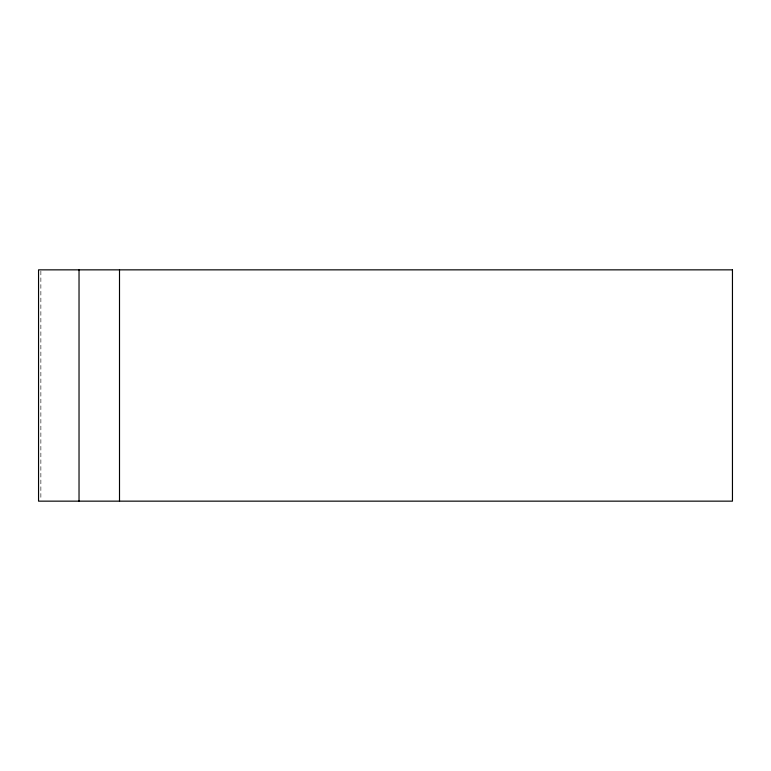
<?xml version="1.0" encoding="UTF-8"?>
<svg xmlns="http://www.w3.org/2000/svg" width="771" height="771" viewBox="0 0 771 771"><rect width="100%" height="100%" fill="white"/><g stroke="black" fill="none" stroke-linecap="round" stroke-linejoin="round"><path stroke-width="0.58" stroke-dasharray="3.85 2.89" d="M40.863 271.055L40.863 498.741"/><path stroke-width="1.16" d="M119.505 269.85L119.505 501.15M79.028 269.85L79.028 501.15M732.45 269.85L38.55 269.85L38.55 501.15L732.45 501.15L732.45 269.85"/></g></svg>
